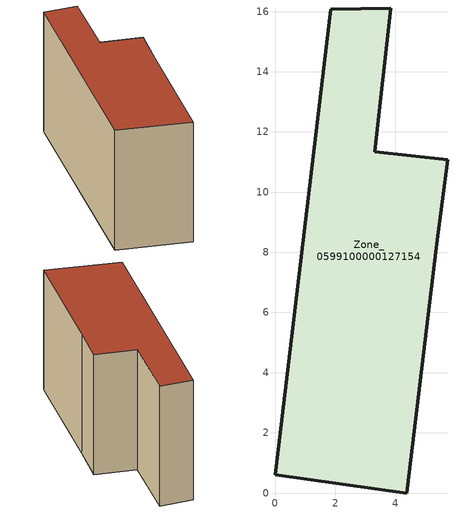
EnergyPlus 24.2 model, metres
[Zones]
Zone_0599100000127154
 floor ground (C_G): 1.84,16.07 3.85,16.12 3.31,11.34 5.74,11.07 5.38,8.29 4.38,0 0,0.6 z0
 wall outside (C_F): 3.85,16.12 1.84,16.07 0,0.6 4.38,0 5.38,8.29 5.74,11.07 3.31,11.34 3.85,16.12 z0:7.27
 roof outside (C_R): 1.84,16.07 0,0.6 4.38,0 5.38,8.29 5.74,11.07 3.31,11.34 3.85,16.12 z7.27
[BUILDING]
Pand.0599100000127154: North Axis=0; Terrain=City; Loads Convergence Tolerance Value=0.04; Temperature Convergence Tolerance Value=0.4; Solar Distribution=FullExterior; Maximum Number of Warmup Days=25; Minimum Number of Warmup Days=1
[Site:Location]
Rotterdam.The.Hague.AP_ZH_NLD Design_Conditions: Latitude=51.96; Longitude=4.45; Time Zone=1; Elevation=-4.5
[SITE:GROUNDTEMPERATURE:BUILDINGSURFACE]
18, 18, 18, 18, 18, 18, 18, 18, 18, 18, 18, 18
[MATERIAL] Thermal Absorptance=0.9; Solar Absorptance=0.7; Visible Absorptance=0.7
Name | Roughness | Thickness | Conductivity | Density | Specific Heat
G.TI.1946 | MediumSmooth | 0.15 | 1 | 540 | 1210
F.TI.1946 | Rough | 0.3 | 0.857143 | 1920 | 840
R.TI.1946 | MediumRough | 0.2 | 0.1 | 1500 | 1000
[CONSTRUCTION]
C_G: G.TI.1946
C_F: F.TI.1946
C_R: R.TI.1946
[ZONE]
Zone_0599100000127154: Type=1; Multiplier=1; Ceiling Height=Autocalculate; Volume=Autocalculate; Floor Area=autocalculate; Part of Total Floor Area=Yes
[ZONEINFILTRATION:DESIGNFLOWRATE]
Infil_Zone_0599100000127154: Zone or ZoneList or Space or SpaceList=Zone_0599100000127154; Schedule=AlwaysOn; Design Flow Rate Calculation Method=Flow/Area; Flow Rate per Floor Area=0.003; Constant Term Coefficient=1; Temperature Term Coefficient=0; Velocity Term Coefficient=0; Velocity Squared Term Coefficient=0
[HVACTEMPLATE:ZONE:IDEALLOADSAIRSYSTEM]
Zone_0599100000127154: Maximum Heating Supply Air Temperature=50; Minimum Cooling Supply Air Temperature=13; Maximum Heating Supply Air Humidity Ratio=0.0156; Minimum Cooling Supply Air Humidity Ratio=0.0077; Heating Limit=NoLimit; Cooling Limit=NoLimit; Dehumidification Control Type=ConstantSensibleHeatRatio; Cooling Sensible Heat Ratio=0.7; Dehumidification Setpoint=60; Humidification Control Type=None; Humidification Setpoint=30; Outdoor Air Method=None; Outdoor Air Flow Rate per Person=0.00944; Outdoor Air Flow Rate per Zone Floor Area=0; Outdoor Air Flow Rate per Zone=0; Demand Controlled Ventilation Type=None; Outdoor Air Economizer Type=NoEconomizer; Heat Recovery Type=None; Sensible Heat Recovery Effectiveness=0.7; Latent Heat Recovery Effectiveness=0.65
[ZONECONTROL:THERMOSTAT]
ThermostatControl_Zone_0599100000127154: Zone or ZoneList=Zone_0599100000127154; Control Type Schedule=DualSetpointControlType; Control 1=Thermostat_Zone_0599100000127154; Temperature Difference Between Cutout And Setpoint=0
[THERMOSTATSETPOINT:DUALSETPOINT]
Thermostat_Zone_0599100000127154: Heating Setpoint Temperature Schedule=HeatingSetpoint_Zone_0599100000127154; Cooling Setpoint Temperature Schedule=CoolingSetpoint_Zone_0599100000127154
[SCHEDULE:COMPACT]
HeatingSetpoint_Zone_0599100000127154: Through: 12/31, For: AllDays, Until: 24:00, 21
CoolingSetpoint_Zone_0599100000127154: Through: 12/31, For: AllDays, Until: 24:00, 24
DualSetpointControlType: Through: 12/31, For: AllDays, Until: 24:00, 4
AlwaysOn: Through: 12/31, For: AllDays, Until: 24:00, 1
